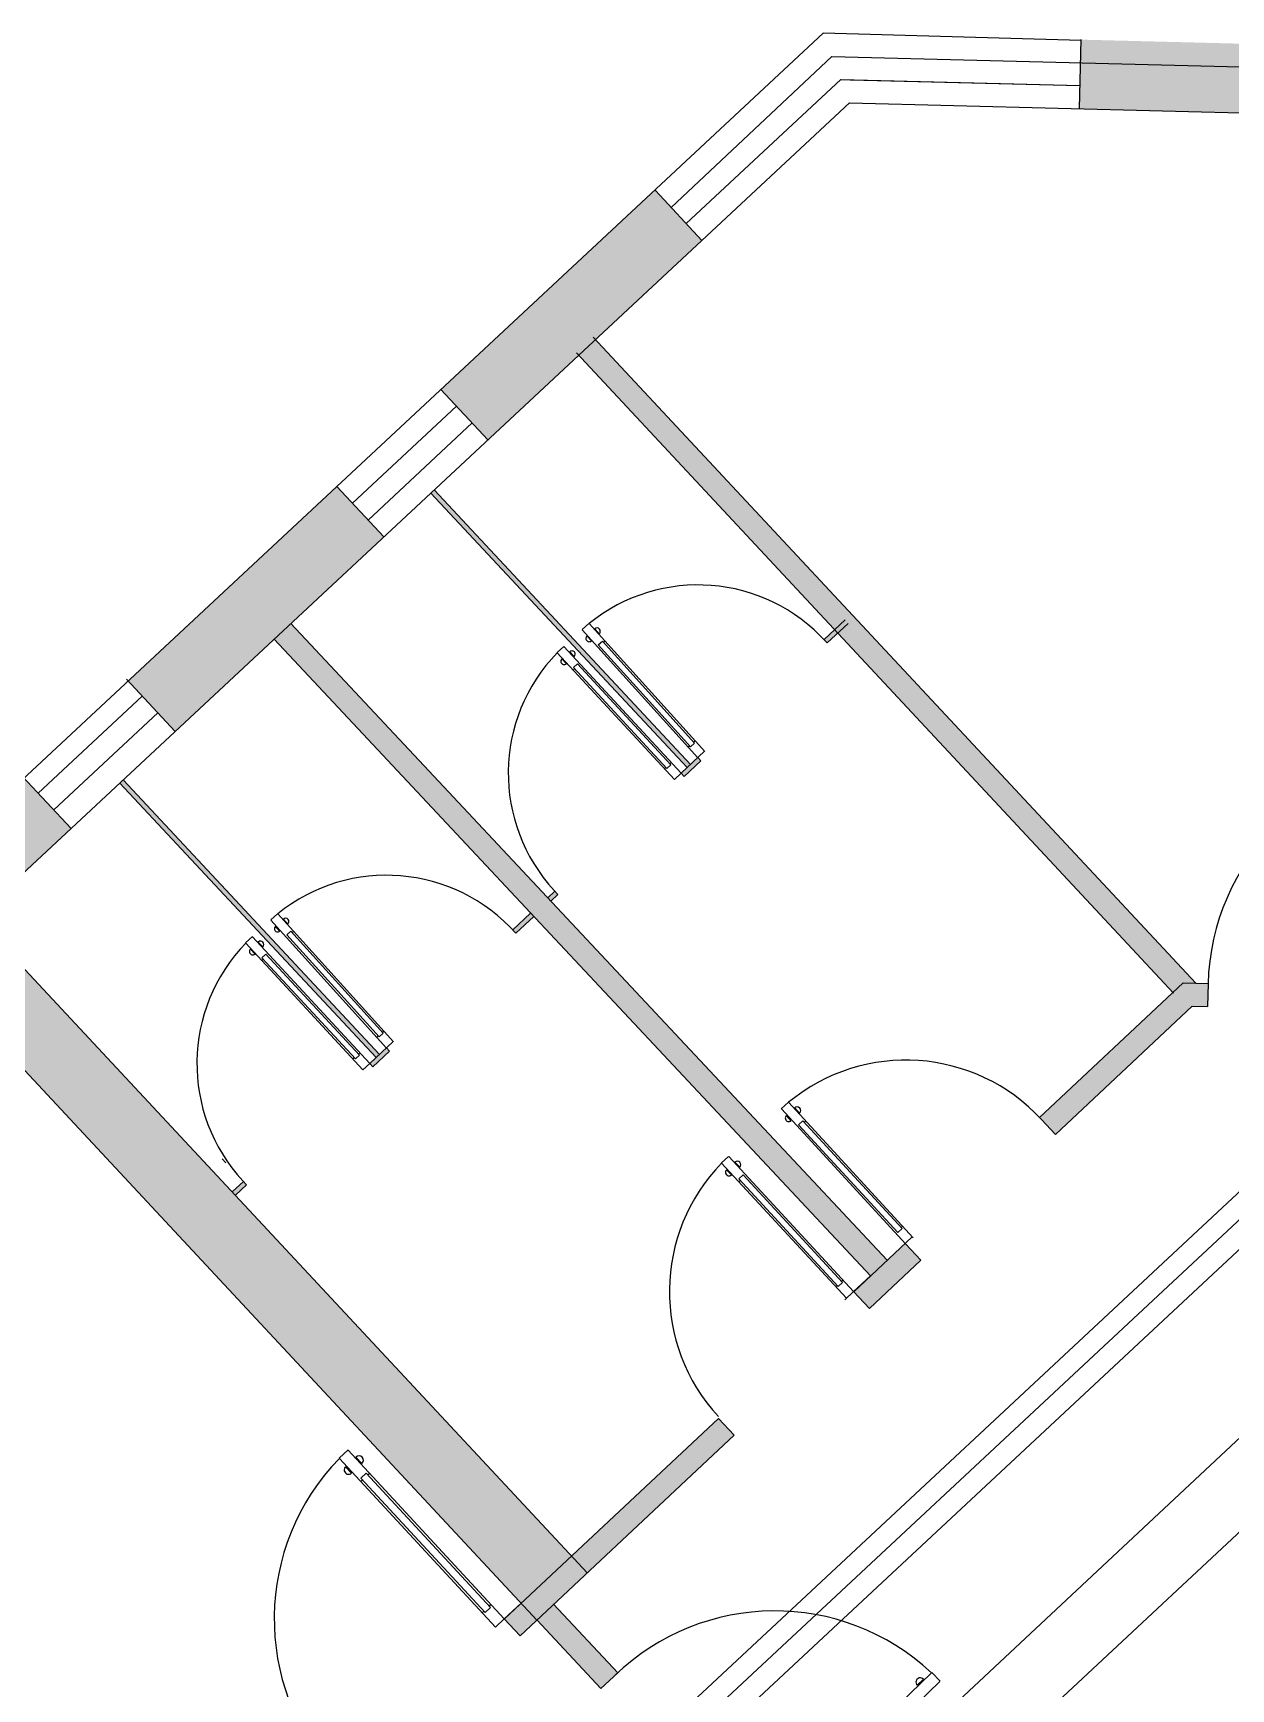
# Model space of a CAD drawing. Header units: metres. Extents: x -98 to 909, y -67 to 255.
# Drawn here: x 231.45 to 236.66, y 210.04 to 217.24 of the extents above; entities that cross this region are included whole.
import ezdxf

# ---------------------------------------------------------------- set-up
doc = ezdxf.new("R2010")
doc.units = ezdxf.units.M
doc.header["$MEASUREMENT"] = 0
doc.layers.add('bo', color=7, linetype='Continuous')
doc.layers.add('Data Cables', color=140, linetype='Continuous')

msp = doc.modelspace()

# ---------------------------------------------------------------- hatches: boundary and pattern name
at = {"layer": 'bo'}
h = msp.add_hatch(color=256, dxfattribs=at)
h.paths.add_polyline_path([(235.20373, 209.33412), (235.00282, 209.54949), (233.35762, 208.01268), (233.55763, 207.79957)])
h.paths.add_polyline_path([(234.49891, 211.14529), (234.43055, 211.21828), (233.79212, 210.62029), (233.8603, 210.54715)])
h.paths.add_polyline_path([(235.31109, 211.90601), (235.24602, 211.97548), (235.24276, 211.97903), (235.01891, 211.76936), (235.08727, 211.69638)])
h.paths.add_polyline_path([(232.57247, 214.67384), (232.49933, 214.60565), (235.0919, 211.83772), (235.16488, 211.90608)])
h.paths.add_polyline_path([(231.61672, 213.78286), (231.41215, 214.00229), (230.99865, 213.61682), (231.20322, 213.39738)])
h.paths.add_polyline_path([(232.97618, 215.0502), (232.77161, 215.26963), (231.86496, 214.42442), (232.06953, 214.20499)])
h.paths.add_polyline_path([(234.3588, 216.33912), (234.15423, 216.55856), (233.22443, 215.69176), (233.429, 215.47232)])
edge = h.paths.add_edge_path()
edge.add_line((236.49007, 213.0103), (236.5569, 213.00861))
edge.add_line((236.5569, 213.00861), (236.55943, 213.10857))
edge.add_line((236.55943, 213.10857), (236.45163, 213.1113))
edge.add_line((236.45163, 213.1113), (235.82705, 212.5263))
edge.add_arc((235.24602, 211.97548), 0.80062, 42.601962, 43.470949, ccw=False)
edge.add_line((235.83534, 212.51742), (235.8954, 212.4533))
edge.add_line((235.8954, 212.4533), (236.49007, 213.0103))
h.paths.add_polyline_path([(238.8298, 217.14058), (236.00788, 217.21203), (236.00028, 216.91212), (238.8222, 216.84068)])
msp.add_hatch(color=256, dxfattribs=at).paths.add_polyline_path([(233.89674, 215.90837), (233.82359, 215.84018), (236.40639, 213.06893), (236.45163, 213.1113), (236.50553, 213.10994)])
h = msp.add_hatch(color=256, dxfattribs=at)
h.paths.add_polyline_path([(234.88987, 214.60402, -0.0045717), (234.89917, 214.59391), (234.90345, 214.58934), (234.94938, 214.63225), (234.93574, 214.64688)])
h.paths.add_polyline_path([(234.35478, 214.07664), (234.34113, 214.09126), (234.26835, 214.02325), (234.282, 214.00863)])
h.paths.add_polyline_path([(234.30955, 214.06175), (233.19562, 215.25477), (233.18099, 215.24113), (234.29494, 214.04809)])
h = msp.add_hatch(color=256, dxfattribs=at)
h.paths.add_polyline_path([(227.17207, 209.6394), (226.96912, 209.86035), (225.96714, 208.92627), (226.17171, 208.70683)], flags=17)
h.paths.add_polyline_path([(226.42985, 210.89095), (227.00859, 211.43048), (226.80558, 211.65136), (226.00746, 210.90733), (229.7285, 206.85616), (229.94943, 207.05912)])
h.paths.add_polyline_path([(228.12362, 212.46995), (227.91568, 212.68624), (227.53705, 212.33327), (227.74162, 212.11383)])
h.paths.add_polyline_path([(230.01443, 214.23263), (233.57316, 210.41521), (233.79212, 210.62029), (230.0293, 214.65663), (227.91568, 212.68624), (228.12362, 212.46995)])
h.paths.add_polyline_path([(228.46813, 212.79111), (228.32184, 212.65473), (229.14009, 211.777), (231.88429, 208.83333), (232.03026, 208.97005)])
h.paths.add_polyline_path([(232.09844, 208.89691), (232.03026, 208.97005), (231.88429, 208.83333), (231.95247, 208.76019)])
h.paths.add_polyline_path([(232.8387, 209.59027), (232.77035, 209.66325), (232.03026, 208.97005), (232.09844, 208.89691)])
h.paths.add_polyline_path([(233.57316, 210.41521), (233.50018, 210.34685), (233.56854, 210.27386), (233.64135, 210.34206)])
h.paths.add_polyline_path([(233.8603, 210.54715), (233.79212, 210.62029), (233.57316, 210.41521), (233.64135, 210.34206)])
h = msp.add_hatch(color=256, dxfattribs=at)
h.paths.add_polyline_path([(233.62814, 213.40049), (233.61447, 213.41509), (233.53642, 213.34217, -0.006656), (233.54991, 213.3274)])
h.paths.add_polyline_path([(233.73325, 213.49586), (233.7196, 213.51048), (233.68895, 213.48184), (233.70263, 213.46725)])
h.paths.add_polyline_path([(233.00121, 212.81474), (232.98756, 212.82936), (232.91477, 212.76135), (232.92842, 212.74673)])
h.paths.add_polyline_path([(231.84308, 213.99388), (231.82845, 213.98024), (232.94242, 212.78718), (232.95703, 212.80084)])
h.paths.add_polyline_path([(232.37964, 212.234), (232.36598, 212.24862), (232.31689, 212.20275), (232.33053, 212.18812)])
h = msp.add_hatch(color=256, dxfattribs=at)
h.paths.add_polyline_path([(233.71484, 210.4109), (233.64186, 210.34254), (233.92028, 210.04478), (233.99332, 210.11308)])
h.paths.add_polyline_path([(234.6763, 209.38269), (234.60326, 209.31439), (234.67157, 209.24133), (234.74461, 209.30963)])

# ---------------------------------------------------------------- linework, layer by layer
for p, q in [((230.99865, 213.61682), (234.88568, 217.24044)), ((236.00779, 217.20871), (234.88568, 217.24044)), ((236.00028, 216.91212), (236.00788, 217.21203)), ((234.9242, 217.13943), (234.22513, 216.48303)), ((234.9242, 217.13943), (244.99402, 216.88448)), ((234.29061, 216.41226), (234.9623, 217.03844)), ((234.9623, 217.03844), (236.00282, 217.01209)), ((235.00314, 217.0374), (236.00282, 217.01209)), ((231.20322, 213.39738), (235.00061, 216.93743)), ((235.00061, 216.93743), (245.85722, 216.66256)), ((234.15668, 216.55593), (234.3588, 216.33912)), ((236.50553, 213.10994), (233.88648, 215.91937)), ((236.40879, 213.06636), (233.81333, 215.85118)), ((233.42861, 215.47274), (233.22443, 215.69176)), ((232.83979, 215.19647), (233.29241, 215.61881)), ((232.90801, 215.12336), (233.36063, 215.54569)), ((232.97618, 215.0502), (232.77161, 215.26963)), ((233.18099, 215.24113), (234.29493, 214.0481)), ((233.19562, 215.25477), (234.30955, 214.06175)), ((233.86155, 210.54581), (230.0293, 214.65663)), ((232.57239, 214.67393), (235.16488, 211.90608)), ((233.83839, 214.64776), (233.86786, 214.67438)), ((234.34186, 214.09045), (233.8391, 214.64699)), ((233.86852, 214.67356), (234.37128, 214.11703)), ((233.91268, 214.62953), (233.89347, 214.65079)), ((234.88987, 214.60402), (234.98107, 214.68924)), ((234.90345, 214.58934), (234.99473, 214.67463)), ((232.49941, 214.60557), (235.0919, 211.83772)), ((233.75835, 214.57459), (233.7292, 214.54763)), ((234.26834, 214.02325), (233.75906, 214.57382)), ((233.87843, 214.5986), (233.85922, 214.61986)), ((233.90852, 214.58196), (233.92617, 214.59791)), ((234.30919, 214.13845), (233.90852, 214.58196)), ((233.92617, 214.59791), (234.32684, 214.15439)), ((233.93174, 214.59175), (233.93762, 214.59707)), ((234.89917, 214.59391), (234.90345, 214.58934)), ((233.72996, 214.5469), (234.23924, 213.99633)), ((233.76986, 214.49898), (233.7504, 214.52001)), ((233.80374, 214.53032), (233.78428, 214.55135)), ((233.81761, 214.49886), (233.80014, 214.4827)), ((234.22347, 214.06009), (233.81761, 214.49886)), ((232.06953, 214.20499), (231.85814, 214.43174)), ((233.80578, 214.47661), (233.79996, 214.47123)), ((233.80014, 214.4827), (234.206, 214.04393)), ((231.4735, 213.93645), (231.92612, 214.35879)), ((231.54172, 213.86334), (231.99434, 214.28567)), ((233.64259, 210.34073), (230.01443, 214.23263)), ((234.29933, 214.13752), (234.30522, 214.14284)), ((234.30919, 214.13845), (234.32684, 214.15439)), ((234.32287, 214.15879), (234.32875, 214.1641)), ((234.22347, 214.06009), (234.206, 214.04393)), ((234.22527, 214.06982), (234.21945, 214.06443)), ((234.26835, 214.02325), (234.3701, 214.11833)), ((234.282, 214.00863), (234.35478, 214.07664)), ((234.34113, 214.09126), (234.35479, 214.07664)), ((231.61672, 213.78286), (231.40533, 214.00961)), ((231.84308, 213.99388), (232.95699, 212.80088)), ((234.20198, 214.04828), (234.19616, 214.0429)), ((234.26834, 214.02325), (234.23924, 213.99633)), ((234.26834, 214.02325), (234.282, 214.00863)), ((231.82845, 213.98024), (232.94238, 212.78723)), ((233.68897, 213.48186), (233.7196, 213.51048)), ((233.70263, 213.46725), (233.73325, 213.49586)), ((233.717, 213.51326), (233.73325, 213.49586)), ((232.48482, 213.38586), (232.51428, 213.41248)), ((232.51494, 213.41166), (233.0177, 212.85513)), ((233.53642, 213.34217), (233.61448, 213.4151)), ((232.98828, 212.82855), (232.48552, 213.38509)), ((232.52485, 213.3367), (232.50565, 213.35796)), ((232.5591, 213.36763), (232.53989, 213.38889)), ((233.54991, 213.3274), (233.62814, 213.40049)), ((232.40478, 213.31269), (232.37563, 213.28573)), ((232.37638, 213.285), (232.88566, 212.73443)), ((232.91477, 212.76135), (232.40549, 213.31192)), ((232.45016, 213.26841), (232.4307, 213.28945)), ((232.55494, 213.32006), (232.5726, 213.33601)), ((232.95561, 212.87655), (232.55494, 213.32006)), ((232.5726, 213.33601), (232.97326, 212.89249)), ((232.57816, 213.32985), (232.58405, 213.33517)), ((232.41628, 213.23708), (232.39683, 213.25811)), ((232.4522, 213.21471), (232.44638, 213.20933)), ((232.46403, 213.23696), (232.44657, 213.2208)), ((232.44657, 213.2208), (232.85243, 212.78203)), ((232.86989, 212.79819), (232.46403, 213.23696)), ((235.82705, 212.5263), (236.45163, 213.1113)), ((236.45163, 213.1113), (236.55943, 213.10857)), ((236.55943, 213.10857), (236.5569, 213.00861)), ((235.8954, 212.4533), (236.49007, 213.0103)), ((236.49007, 213.0103), (236.5569, 213.00861)), ((232.91477, 212.76135), (233.01653, 212.85643)), ((232.94576, 212.87562), (232.95164, 212.88094)), ((232.95561, 212.87655), (232.97326, 212.89249)), ((232.96929, 212.89689), (232.97518, 212.9022)), ((232.84841, 212.78638), (232.84258, 212.781)), ((232.86989, 212.79819), (232.85243, 212.78203)), ((232.87169, 212.80792), (232.86587, 212.80253)), ((232.92842, 212.74673), (233.00121, 212.81474)), ((232.98756, 212.82936), (233.00121, 212.81474)), ((232.91477, 212.76135), (232.88566, 212.73443)), ((232.91477, 212.76135), (232.92842, 212.74673)), ((234.70408, 212.5648), (234.73524, 212.59344)), ((235.24602, 211.97548), (234.70484, 212.56397)), ((234.73595, 212.59258), (235.27713, 212.00409)), ((234.78344, 212.54606), (234.76276, 212.56855)), ((234.74723, 212.51276), (234.72655, 212.53525)), ((234.77946, 212.49532), (234.79813, 212.51249)), ((235.21074, 212.02633), (234.77946, 212.49532)), ((234.79813, 212.51249), (235.22941, 212.0435)), ((234.80411, 212.50597), (234.81034, 212.5117)), ((235.83534, 212.51742), (235.8954, 212.4533)), ((232.27376, 212.34705), (232.28998, 212.32969)), ((234.47484, 212.35755), (234.44377, 212.32881)), ((235.01849, 211.76982), (234.47559, 212.35673)), ((234.52322, 212.31035), (234.50248, 212.33277)), ((234.44457, 212.32803), (234.98746, 211.74112)), ((234.4871, 212.27694), (234.46636, 212.29937)), ((234.538, 212.27681), (234.51939, 212.25959)), ((234.51939, 212.25959), (234.95203, 211.79187)), ((234.97065, 211.80909), (234.538, 212.27681)), ((232.31714, 212.20298), (232.36598, 212.24862)), ((232.33079, 212.18836), (232.37964, 212.234)), ((232.36342, 212.25136), (232.37964, 212.234)), ((234.52539, 212.2531), (234.51919, 212.24736)), ((235.21074, 212.02633), (235.22941, 212.0435)), ((235.22514, 212.04815), (235.23136, 212.05387)), ((235.01891, 211.76936), (235.27361, 212.00792)), ((235.24602, 211.97548), (235.31109, 211.90601)), ((235.08727, 211.69638), (235.31109, 211.90601)), ((235.01849, 211.76982), (235.0919, 211.83772)), ((234.94775, 211.7965), (234.94154, 211.79076)), ((234.97065, 211.80909), (234.95203, 211.79187)), ((234.97257, 211.81946), (234.96636, 211.81372)), ((235.01849, 211.76982), (234.97973, 211.73397)), ((235.01849, 211.76982), (235.08727, 211.69638)), ((233.35762, 208.01268), (237.06922, 211.48333)), ((233.50018, 210.34685), (234.43055, 211.21828)), ((233.55763, 207.79957), (237.18414, 211.18032)), ((234.43055, 211.21828), (234.49891, 211.14529)), ((233.56854, 210.27386), (234.49891, 211.14529)), ((232.82071, 211.0814), (232.7819, 211.0455)), ((232.78291, 211.04453), (233.461, 210.31145)), ((233.49975, 210.3473), (232.82166, 211.08038)), ((232.88114, 211.02245), (232.85524, 211.05045)), ((232.83603, 210.98072), (232.81013, 211.00873)), ((232.89961, 210.98056), (232.87636, 210.95905)), ((233.44, 210.39635), (232.89961, 210.98056)), ((232.91486, 210.97962), (232.90711, 210.97245)), ((232.88386, 210.95094), (232.87611, 210.94377)), ((232.87636, 210.95905), (233.41675, 210.37484)), ((233.44, 210.39635), (233.41675, 210.37484)), ((233.4424, 210.40931), (233.43465, 210.40214)), ((233.49975, 210.3473), (233.57316, 210.41521)), ((233.71442, 210.41135), (233.99332, 210.11308)), ((233.41139, 210.38063), (233.40364, 210.37346)), ((233.49975, 210.3473), (233.461, 210.31145)), ((233.49975, 210.3473), (233.56854, 210.27386)), ((233.64137, 210.34305), (233.92028, 210.04478)), ((233.99332, 210.11308), (233.92028, 210.04478)), ((235.35719, 210.11294), (234.63853, 209.41959)), ((235.39485, 210.07592), (235.35814, 210.11397)), ((234.67518, 209.3816), (235.39384, 210.07495)), ((235.29451, 210.05849), (235.32197, 210.08498))]:
    msp.add_line(p, q, dxfattribs=at)
for centre, radius, start, end in [((234.34186, 214.09045), 0.75105, 42.093988, 129.067871), ((233.90307, 214.64016), 0.01433, 312.093988, 132.093988), ((233.86883, 214.60923), 0.01433, 132.093988, 312.093988), ((234.26834, 214.02325), 0.75105, 135.794842, 222.768725), ((233.76013, 214.50949), 0.01433, 132.768725, 312.768725), ((233.79401, 214.54083), 0.01433, 312.768725, 132.768725), ((237.5591, 213.08315), 1, 91.639501, 178.613384), ((232.98836, 212.82831), 0.75129, 41.629814, 129.060632), ((232.51525, 213.34733), 0.01433, 132.093988, 312.093988), ((232.5495, 213.37826), 0.01433, 312.093988, 132.093988), ((232.91477, 212.76135), 0.75105, 135.794842, 222.768725), ((232.44043, 213.27893), 0.01433, 312.768725, 132.768725), ((232.40655, 213.24759), 0.01433, 132.768725, 312.768725), ((235.24602, 211.97548), 0.80062, 42.601962, 129.575845), ((234.7731, 212.55731), 0.01527, 312.601962, 132.601962), ((234.73689, 212.524), 0.01527, 132.601962, 312.601962), ((234.51285, 212.32156), 0.01527, 312.768725, 132.768725), ((235.01849, 211.76982), 0.80062, 135.794842, 222.768725), ((234.47673, 212.28815), 0.01527, 132.768725, 312.768725), ((233.49975, 210.3473), 1, 135.794842, 222.768725), ((232.86819, 211.03645), 0.01908, 312.768725, 132.768725), ((232.82308, 210.99473), 0.01908, 132.768725, 312.768725), ((234.67518, 209.3816), 1, 46.99904, 133.972923), ((235.30824, 210.07173), 0.01908, 43.972923, 223.972923)]:
    msp.add_arc(centre, radius, start, end, dxfattribs=at)
at = {"layer": 'Data Cables'}
for p, q in [((236.87083, 212.36732), (232.62887, 208.41119)), ((236.94221, 212.31351), (232.76276, 208.41568)), ((237.01868, 212.25587), (232.89838, 208.41321))]:
    msp.add_line(p, q, dxfattribs=at)

doc.saveas('drawing.dxf')
